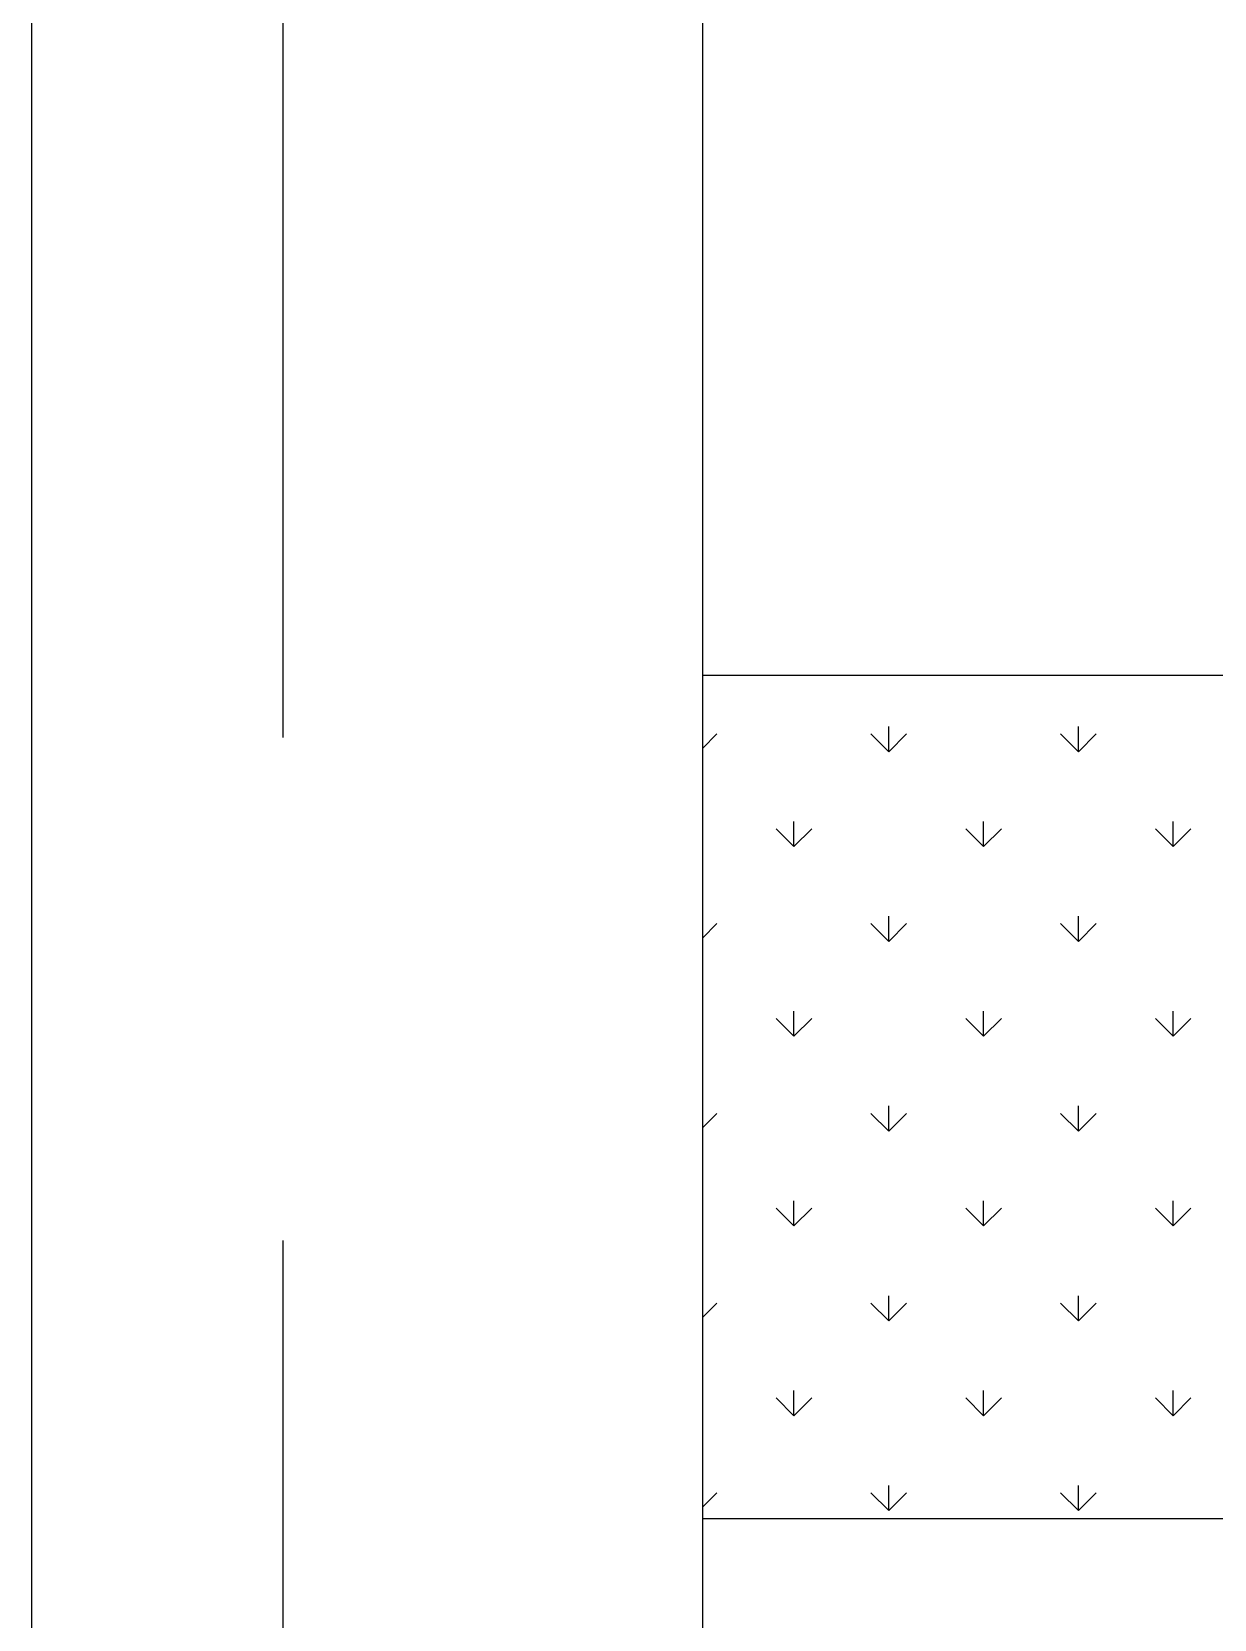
# Model space of a CAD drawing. Header units: inches. Extents: x -580 to 220, y 1335 to 2135.
# Drawn here: x -579.9 to -532.9, y 1909.5 to 1972.7 of the extents above; entities that cross this region are included whole.
import ezdxf

# ---------------------------------------------------------------- set-up
doc = ezdxf.new("R2010")
doc.units = ezdxf.units.IN
doc.header["$MEASUREMENT"] = 0
doc.linetypes.add('AI-Linetype-1', pattern=[60, 40, -20])
for name, color, linetype in [('Comentarios', 7, 'Continuous'), ('Corte exterior', 7, 'Continuous'), ('Grabado linea bajo', 7, 'Continuous'), ('grabado linea intenso', 7, 'Continuous'), ('grabado linea medio', 7, 'Continuous'), ('Material', 7, 'Continuous')]:
    doc.layers.add(name, color=color, linetype=linetype)

# ---------------------------------------------------------------- blocks, each defined once
blk = doc.blocks.new('block 2')
at = {"layer": 'Comentarios', "color": 7, "linetype": 'AI-Linetype-1', "lineweight": 25}
blk.add_lwpolyline([(-569.921, 2124.605), (210.079, 2124.605), (210.079, 1344.605), (-569.921, 1344.605), (-569.921, 2124.605)], dxfattribs=at)
blk = doc.blocks.new('block 3')
at = {"layer": 'Corte exterior', "color": 1, "lineweight": 25}
blk.add_lwpolyline([(-553.238, 1812.995), (46.762, 1812.995), (46.762, 2112.995), (-553.238, 2112.995), (-553.238, 1812.995)], dxfattribs=at)
blk = doc.blocks.new('block 14')
at = {"layer": 'grabado linea intenso', "color": 2, "lineweight": 25}
blk.add_open_spline([(-553.238, 1913.546), (-553.238, 1913.546), (-304.238, 1913.546), (-304.238, 1913.546), (-298.716, 1913.546), (-294.238, 1918.023), (-294.238, 1923.546), (-294.238, 1923.546), (-294.238, 2023.546), (-294.238, 2023.546), (-294.238, 2029.069), (-298.716, 2033.546), (-304.238, 2033.546), (-304.238, 2033.546), (-553.238, 2033.546), (-553.238, 2033.546)], degree=3, knots=[0, 0, 0, 0, 1, 1, 1, 2, 2, 2, 3, 3, 3, 4, 4, 4, 5, 5, 5, 5], dxfattribs=at)
blk = doc.blocks.new('block 23')
at = {"layer": 'grabado linea medio', "color": 3, "lineweight": 25}
blk.add_lwpolyline([(-451.701, 1913.546), (-451.701, 1947.077), (-553.238, 1947.077)], dxfattribs=at)
blk = doc.blocks.new('block 24')
at = {"layer": 'Grabado linea bajo', "color": 4, "lineweight": 25}
blk.add_lwpolyline([(-549.601, 1917.64), (-549.601, 1918.64)], dxfattribs=at)
blk = doc.blocks.new('block 25')
at = {"layer": 'Grabado linea bajo', "color": 4, "lineweight": 25}
blk.add_lwpolyline([(-549.601, 1925.183), (-549.601, 1926.183)], dxfattribs=at)
blk = doc.blocks.new('block 26')
at = {"layer": 'Grabado linea bajo', "color": 4, "lineweight": 25}
blk.add_lwpolyline([(-549.601, 1932.726), (-549.601, 1933.727)], dxfattribs=at)
blk = doc.blocks.new('block 27')
at = {"layer": 'Grabado linea bajo', "color": 4, "lineweight": 25}
blk.add_lwpolyline([(-549.601, 1940.27), (-549.601, 1941.27)], dxfattribs=at)
blk = doc.blocks.new('block 33')
at = {"layer": 'Grabado linea bajo', "color": 4, "lineweight": 25}
blk.add_lwpolyline([(-545.829, 1913.868), (-545.829, 1914.868)], dxfattribs=at)
blk = doc.blocks.new('block 34')
at = {"layer": 'Grabado linea bajo', "color": 4, "lineweight": 25}
blk.add_lwpolyline([(-545.829, 1921.411), (-545.829, 1922.411)], dxfattribs=at)
blk = doc.blocks.new('block 35')
at = {"layer": 'Grabado linea bajo', "color": 4, "lineweight": 25}
blk.add_lwpolyline([(-545.829, 1928.955), (-545.829, 1929.955)], dxfattribs=at)
blk = doc.blocks.new('block 36')
at = {"layer": 'Grabado linea bajo', "color": 4, "lineweight": 25}
blk.add_lwpolyline([(-545.829, 1936.498), (-545.829, 1937.498)], dxfattribs=at)
blk = doc.blocks.new('block 37')
at = {"layer": 'Grabado linea bajo', "color": 4, "lineweight": 25}
blk.add_lwpolyline([(-545.829, 1944.042), (-545.829, 1945.042)], dxfattribs=at)
blk = doc.blocks.new('block 42')
at = {"layer": 'Grabado linea bajo', "color": 4, "lineweight": 25}
blk.add_lwpolyline([(-542.057, 1917.64), (-542.057, 1918.64)], dxfattribs=at)
blk = doc.blocks.new('block 43')
at = {"layer": 'Grabado linea bajo', "color": 4, "lineweight": 25}
blk.add_lwpolyline([(-542.057, 1925.183), (-542.057, 1926.183)], dxfattribs=at)
blk = doc.blocks.new('block 44')
at = {"layer": 'Grabado linea bajo', "color": 4, "lineweight": 25}
blk.add_lwpolyline([(-542.057, 1932.726), (-542.057, 1933.727)], dxfattribs=at)
blk = doc.blocks.new('block 45')
at = {"layer": 'Grabado linea bajo', "color": 4, "lineweight": 25}
blk.add_lwpolyline([(-542.057, 1940.27), (-542.057, 1941.27)], dxfattribs=at)
blk = doc.blocks.new('block 51')
at = {"layer": 'Grabado linea bajo', "color": 4, "lineweight": 25}
blk.add_lwpolyline([(-538.286, 1913.868), (-538.286, 1914.868)], dxfattribs=at)
blk = doc.blocks.new('block 52')
at = {"layer": 'Grabado linea bajo', "color": 4, "lineweight": 25}
blk.add_lwpolyline([(-538.286, 1921.411), (-538.286, 1922.411)], dxfattribs=at)
blk = doc.blocks.new('block 53')
at = {"layer": 'Grabado linea bajo', "color": 4, "lineweight": 25}
blk.add_lwpolyline([(-538.286, 1928.955), (-538.286, 1929.955)], dxfattribs=at)
blk = doc.blocks.new('block 54')
at = {"layer": 'Grabado linea bajo', "color": 4, "lineweight": 25}
blk.add_lwpolyline([(-538.286, 1936.498), (-538.286, 1937.498)], dxfattribs=at)
blk = doc.blocks.new('block 55')
at = {"layer": 'Grabado linea bajo', "color": 4, "lineweight": 25}
blk.add_lwpolyline([(-538.286, 1944.042), (-538.286, 1945.042)], dxfattribs=at)
blk = doc.blocks.new('block 60')
at = {"layer": 'Grabado linea bajo', "color": 4, "lineweight": 25}
blk.add_lwpolyline([(-534.514, 1917.64), (-534.514, 1918.64)], dxfattribs=at)
blk = doc.blocks.new('block 61')
at = {"layer": 'Grabado linea bajo', "color": 4, "lineweight": 25}
blk.add_lwpolyline([(-534.514, 1925.183), (-534.514, 1926.183)], dxfattribs=at)
blk = doc.blocks.new('block 62')
at = {"layer": 'Grabado linea bajo', "color": 4, "lineweight": 25}
blk.add_lwpolyline([(-534.514, 1932.726), (-534.514, 1933.727)], dxfattribs=at)
blk = doc.blocks.new('block 63')
at = {"layer": 'Grabado linea bajo', "color": 4, "lineweight": 25}
blk.add_lwpolyline([(-534.514, 1940.27), (-534.514, 1941.27)], dxfattribs=at)
blk = doc.blocks.new('block 810')
at = {"layer": 'Grabado linea bajo', "color": 4, "lineweight": 25}
blk.add_lwpolyline([(-553.238, 1944.176), (-552.665, 1944.749)], dxfattribs=at)
blk = doc.blocks.new('block 820')
at = {"layer": 'Grabado linea bajo', "color": 4, "lineweight": 25}
blk.add_lwpolyline([(-553.238, 1936.632), (-552.665, 1937.205)], dxfattribs=at)
blk = doc.blocks.new('block 821')
at = {"layer": 'Grabado linea bajo', "color": 4, "lineweight": 25}
blk.add_lwpolyline([(-549.601, 1940.27), (-548.894, 1940.977)], dxfattribs=at)
blk = doc.blocks.new('block 822')
at = {"layer": 'Grabado linea bajo', "color": 4, "lineweight": 25}
blk.add_lwpolyline([(-545.829, 1944.042), (-545.122, 1944.749)], dxfattribs=at)
blk = doc.blocks.new('block 832')
at = {"layer": 'Grabado linea bajo', "color": 4, "lineweight": 25}
blk.add_lwpolyline([(-553.238, 1929.089), (-552.665, 1929.662)], dxfattribs=at)
blk = doc.blocks.new('block 833')
at = {"layer": 'Grabado linea bajo', "color": 4, "lineweight": 25}
blk.add_lwpolyline([(-549.601, 1932.726), (-548.894, 1933.434)], dxfattribs=at)
blk = doc.blocks.new('block 834')
at = {"layer": 'Grabado linea bajo', "color": 4, "lineweight": 25}
blk.add_lwpolyline([(-545.829, 1936.498), (-545.122, 1937.205)], dxfattribs=at)
blk = doc.blocks.new('block 835')
at = {"layer": 'Grabado linea bajo', "color": 4, "lineweight": 25}
blk.add_lwpolyline([(-542.057, 1940.27), (-541.35, 1940.977)], dxfattribs=at)
blk = doc.blocks.new('block 836')
at = {"layer": 'Grabado linea bajo', "color": 4, "lineweight": 25}
blk.add_lwpolyline([(-538.286, 1944.042), (-537.578, 1944.749)], dxfattribs=at)
blk = doc.blocks.new('block 845')
at = {"layer": 'Grabado linea bajo', "color": 4, "lineweight": 25}
blk.add_lwpolyline([(-553.238, 1921.545), (-552.665, 1922.119)], dxfattribs=at)
blk = doc.blocks.new('block 846')
at = {"layer": 'Grabado linea bajo', "color": 4, "lineweight": 25}
blk.add_lwpolyline([(-549.601, 1925.183), (-548.894, 1925.89)], dxfattribs=at)
blk = doc.blocks.new('block 847')
at = {"layer": 'Grabado linea bajo', "color": 4, "lineweight": 25}
blk.add_lwpolyline([(-545.829, 1928.955), (-545.122, 1929.662)], dxfattribs=at)
blk = doc.blocks.new('block 848')
at = {"layer": 'Grabado linea bajo', "color": 4, "lineweight": 25}
blk.add_lwpolyline([(-542.057, 1932.726), (-541.35, 1933.434)], dxfattribs=at)
blk = doc.blocks.new('block 849')
at = {"layer": 'Grabado linea bajo', "color": 4, "lineweight": 25}
blk.add_lwpolyline([(-538.286, 1936.498), (-537.578, 1937.205)], dxfattribs=at)
blk = doc.blocks.new('block 850')
at = {"layer": 'Grabado linea bajo', "color": 4, "lineweight": 25}
blk.add_lwpolyline([(-534.514, 1940.27), (-533.807, 1940.977)], dxfattribs=at)
blk = doc.blocks.new('block 858')
at = {"layer": 'Grabado linea bajo', "color": 4, "lineweight": 25}
blk.add_lwpolyline([(-553.238, 1914.002), (-552.665, 1914.575)], dxfattribs=at)
blk = doc.blocks.new('block 859')
at = {"layer": 'Grabado linea bajo', "color": 4, "lineweight": 25}
blk.add_lwpolyline([(-549.601, 1917.64), (-548.894, 1918.347)], dxfattribs=at)
blk = doc.blocks.new('block 860')
at = {"layer": 'Grabado linea bajo', "color": 4, "lineweight": 25}
blk.add_lwpolyline([(-545.829, 1921.411), (-545.122, 1922.119)], dxfattribs=at)
blk = doc.blocks.new('block 861')
at = {"layer": 'Grabado linea bajo', "color": 4, "lineweight": 25}
blk.add_lwpolyline([(-542.057, 1925.183), (-541.35, 1925.89)], dxfattribs=at)
blk = doc.blocks.new('block 862')
at = {"layer": 'Grabado linea bajo', "color": 4, "lineweight": 25}
blk.add_lwpolyline([(-538.286, 1928.955), (-537.578, 1929.662)], dxfattribs=at)
blk = doc.blocks.new('block 863')
at = {"layer": 'Grabado linea bajo', "color": 4, "lineweight": 25}
blk.add_lwpolyline([(-534.514, 1932.726), (-533.807, 1933.434)], dxfattribs=at)
blk = doc.blocks.new('block 871')
at = {"layer": 'Grabado linea bajo', "color": 4, "lineweight": 25}
blk.add_lwpolyline([(-545.829, 1913.868), (-545.122, 1914.575)], dxfattribs=at)
blk = doc.blocks.new('block 872')
at = {"layer": 'Grabado linea bajo', "color": 4, "lineweight": 25}
blk.add_lwpolyline([(-542.057, 1917.64), (-541.35, 1918.347)], dxfattribs=at)
blk = doc.blocks.new('block 873')
at = {"layer": 'Grabado linea bajo', "color": 4, "lineweight": 25}
blk.add_lwpolyline([(-538.286, 1921.411), (-537.578, 1922.119)], dxfattribs=at)
blk = doc.blocks.new('block 874')
at = {"layer": 'Grabado linea bajo', "color": 4, "lineweight": 25}
blk.add_lwpolyline([(-534.514, 1925.183), (-533.807, 1925.89)], dxfattribs=at)
blk = doc.blocks.new('block 882')
at = {"layer": 'Grabado linea bajo', "color": 4, "lineweight": 25}
blk.add_lwpolyline([(-538.286, 1913.868), (-537.578, 1914.575)], dxfattribs=at)
blk = doc.blocks.new('block 883')
at = {"layer": 'Grabado linea bajo', "color": 4, "lineweight": 25}
blk.add_lwpolyline([(-534.514, 1917.64), (-533.807, 1918.347)], dxfattribs=at)
blk = doc.blocks.new('block 1439')
at = {"layer": 'Grabado linea bajo', "color": 4, "lineweight": 25}
blk.add_lwpolyline([(-545.829, 1913.868), (-546.536, 1914.575)], dxfattribs=at)
blk = doc.blocks.new('block 1440')
at = {"layer": 'Grabado linea bajo', "color": 4, "lineweight": 25}
blk.add_lwpolyline([(-549.601, 1917.64), (-550.308, 1918.347)], dxfattribs=at)
blk = doc.blocks.new('block 1441')
at = {"layer": 'Grabado linea bajo', "color": 4, "lineweight": 25}
blk.add_lwpolyline([(-538.286, 1913.868), (-538.993, 1914.575)], dxfattribs=at)
blk = doc.blocks.new('block 1442')
at = {"layer": 'Grabado linea bajo', "color": 4, "lineweight": 25}
blk.add_lwpolyline([(-542.057, 1917.64), (-542.765, 1918.347)], dxfattribs=at)
blk = doc.blocks.new('block 1443')
at = {"layer": 'Grabado linea bajo', "color": 4, "lineweight": 25}
blk.add_lwpolyline([(-545.829, 1921.411), (-546.536, 1922.119)], dxfattribs=at)
blk = doc.blocks.new('block 1444')
at = {"layer": 'Grabado linea bajo', "color": 4, "lineweight": 25}
blk.add_lwpolyline([(-549.601, 1925.183), (-550.308, 1925.89)], dxfattribs=at)
blk = doc.blocks.new('block 1446')
at = {"layer": 'Grabado linea bajo', "color": 4, "lineweight": 25}
blk.add_lwpolyline([(-534.514, 1917.64), (-535.221, 1918.347)], dxfattribs=at)
blk = doc.blocks.new('block 1447')
at = {"layer": 'Grabado linea bajo', "color": 4, "lineweight": 25}
blk.add_lwpolyline([(-538.286, 1921.411), (-538.993, 1922.119)], dxfattribs=at)
blk = doc.blocks.new('block 1448')
at = {"layer": 'Grabado linea bajo', "color": 4, "lineweight": 25}
blk.add_lwpolyline([(-542.057, 1925.183), (-542.765, 1925.89)], dxfattribs=at)
blk = doc.blocks.new('block 1449')
at = {"layer": 'Grabado linea bajo', "color": 4, "lineweight": 25}
blk.add_lwpolyline([(-545.829, 1928.955), (-546.536, 1929.662)], dxfattribs=at)
blk = doc.blocks.new('block 1450')
at = {"layer": 'Grabado linea bajo', "color": 4, "lineweight": 25}
blk.add_lwpolyline([(-549.601, 1932.726), (-550.308, 1933.434)], dxfattribs=at)
blk = doc.blocks.new('block 1454')
at = {"layer": 'Grabado linea bajo', "color": 4, "lineweight": 25}
blk.add_lwpolyline([(-534.514, 1925.183), (-535.221, 1925.89)], dxfattribs=at)
blk = doc.blocks.new('block 1455')
at = {"layer": 'Grabado linea bajo', "color": 4, "lineweight": 25}
blk.add_lwpolyline([(-538.286, 1928.955), (-538.993, 1929.662)], dxfattribs=at)
blk = doc.blocks.new('block 1456')
at = {"layer": 'Grabado linea bajo', "color": 4, "lineweight": 25}
blk.add_lwpolyline([(-542.057, 1932.726), (-542.765, 1933.434)], dxfattribs=at)
blk = doc.blocks.new('block 1457')
at = {"layer": 'Grabado linea bajo', "color": 4, "lineweight": 25}
blk.add_lwpolyline([(-545.829, 1936.498), (-546.536, 1937.205)], dxfattribs=at)
blk = doc.blocks.new('block 1458')
at = {"layer": 'Grabado linea bajo', "color": 4, "lineweight": 25}
blk.add_lwpolyline([(-549.601, 1940.27), (-550.308, 1940.977)], dxfattribs=at)
blk = doc.blocks.new('block 1464')
at = {"layer": 'Grabado linea bajo', "color": 4, "lineweight": 25}
blk.add_lwpolyline([(-534.514, 1932.726), (-535.221, 1933.434)], dxfattribs=at)
blk = doc.blocks.new('block 1465')
at = {"layer": 'Grabado linea bajo', "color": 4, "lineweight": 25}
blk.add_lwpolyline([(-538.286, 1936.498), (-538.993, 1937.205)], dxfattribs=at)
blk = doc.blocks.new('block 1466')
at = {"layer": 'Grabado linea bajo', "color": 4, "lineweight": 25}
blk.add_lwpolyline([(-542.057, 1940.27), (-542.765, 1940.977)], dxfattribs=at)
blk = doc.blocks.new('block 1467')
at = {"layer": 'Grabado linea bajo', "color": 4, "lineweight": 25}
blk.add_lwpolyline([(-545.829, 1944.042), (-546.536, 1944.749)], dxfattribs=at)
blk = doc.blocks.new('block 1475')
at = {"layer": 'Grabado linea bajo', "color": 4, "lineweight": 25}
blk.add_lwpolyline([(-534.514, 1940.27), (-535.221, 1940.977)], dxfattribs=at)
blk = doc.blocks.new('block 1476')
at = {"layer": 'Grabado linea bajo', "color": 4, "lineweight": 25}
blk.add_lwpolyline([(-538.286, 1944.042), (-538.993, 1944.749)], dxfattribs=at)
blk = doc.blocks.new('block 2156')
at = {"layer": 'Material', "color": 7, "lineweight": 25}
blk.add_lwpolyline([(-579.921, 2134.605), (220.079, 2134.605), (220.079, 1334.605), (-579.921, 1334.605), (-579.921, 2134.605)], dxfattribs=at)

msp = doc.modelspace()

# ---------------------------------------------------------------- block references
at = {"layer": 'Comentarios'}
msp.add_blockref('block 2', (0, 0), dxfattribs=at)
at = {"layer": 'Corte exterior'}
msp.add_blockref('block 3', (0, 0), dxfattribs=at)
at = {"layer": 'Grabado linea bajo'}
for name in ['block 37', 'block 55', 'block 810', 'block 1467', 'block 822', 'block 1476', 'block 836', 'block 27', 'block 45', 'block 63', 'block 1458', 'block 821', 'block 1466', 'block 835', 'block 1475', 'block 850', 'block 36', 'block 54', 'block 820', 'block 1457', 'block 834', 'block 1465', 'block 849', 'block 26', 'block 44', 'block 62', 'block 1450', 'block 833', 'block 1456', 'block 848', 'block 1464', 'block 863', 'block 35', 'block 53', 'block 832', 'block 1449', 'block 847', 'block 1455', 'block 862', 'block 25', 'block 43', 'block 61', 'block 1444', 'block 846', 'block 1448', 'block 861', 'block 1454', 'block 874', 'block 34', 'block 52', 'block 845', 'block 1443', 'block 860', 'block 1447', 'block 873', 'block 24', 'block 42', 'block 60', 'block 1440', 'block 859', 'block 1442', 'block 872', 'block 1446', 'block 883', 'block 33', 'block 51', 'block 858', 'block 1439', 'block 871', 'block 1441', 'block 882']:
    msp.add_blockref(name, (0, 0), dxfattribs=at)
at = {"layer": 'grabado linea intenso'}
msp.add_blockref('block 14', (0, 0), dxfattribs=at)
at = {"layer": 'grabado linea medio'}
msp.add_blockref('block 23', (0, 0), dxfattribs=at)
at = {"layer": 'Material'}
msp.add_blockref('block 2156', (0, 0), dxfattribs=at)

doc.saveas('drawing.dxf')
